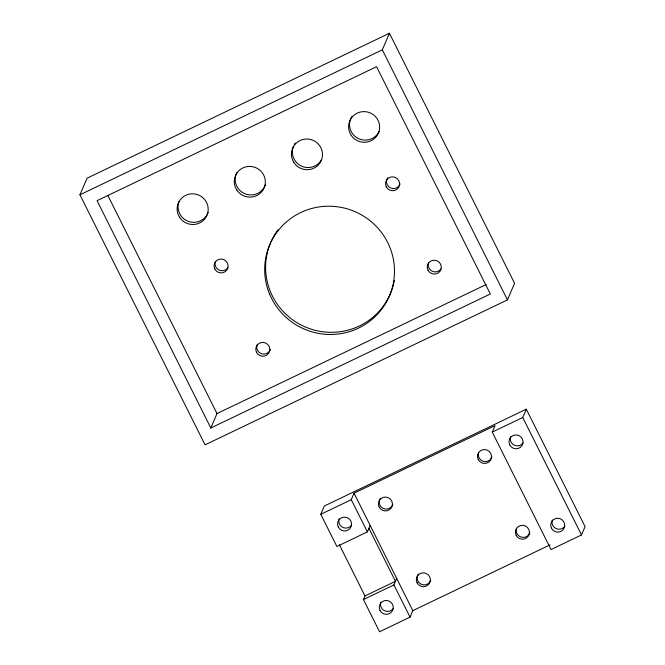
<?xml version="1.0" encoding="UTF-8"?>
<svg xmlns="http://www.w3.org/2000/svg" width="665" height="665" viewBox="0 0 665 665"><rect width="100%" height="100%" fill="white"/><g stroke="black" fill="none" stroke-linecap="round" stroke-linejoin="round"><path stroke-width="1" d="M79.933 194.803L87.049 178.203L389.432 33.25L514.569 283.29L507.462 299.882L205.078 444.835L79.933 194.803L382.317 49.842L389.432 33.25M210.822 427.994L490.338 293.997L376.573 66.691L97.057 200.689L210.822 427.994L217.006 413.564L486.24 284.495M320.779 514.311L324.337 506.007L526.289 409.199L585.067 526.647L581.509 534.943L551.027 549.556L492.25 432.109L495.034 425.617L354.046 493.197L351.261 499.698L320.779 514.311L336.897 546.505L367.379 531.9L370.164 525.4M550.071 544.851L412.824 610.645L410.039 617.137L379.557 631.75L363.439 599.547L364.985 595.94L395.467 581.326L368.925 528.293M363.439 599.547L393.921 584.934L396.706 578.442M492.25 432.109L522.732 417.495L526.289 409.199M382.317 49.842L507.462 299.882M522.732 417.495L581.509 534.943M354.046 493.197L412.824 610.645M351.261 499.698L367.379 531.9M393.921 584.934L410.039 617.137M339.358 544.735L364.985 595.94M107.88 195.535L217.006 413.564M491.934 456.988A7.041 6.924 23.2 0 1 483.039 461.244A7.041 6.924 23.2 0 1 478.617 452.408M529.855 532.756A7.041 6.924 23.2 0 1 520.961 537.021A7.041 6.924 23.2 0 1 516.539 528.176M430.787 580.246A7.041 6.924 23.2 0 1 421.045 584.153A7.041 6.924 23.2 0 1 418.277 574.053M392.865 504.477A7.041 6.924 23.2 0 1 383.123 508.384A7.041 6.924 23.2 0 1 380.355 498.285M523.114 442.873A7.041 6.924 23.2 0 1 510.604 436.681M564.826 526.223A7.041 6.924 23.2 0 1 552.316 520.022M351.644 525.067A7.041 6.924 23.2 0 1 339.133 518.875M393.356 608.417A7.041 6.924 23.2 0 1 380.846 602.224M441.053 268.876A7.041 6.924 23.2 0 1 428.543 262.675M400.147 183.914A7.041 6.924 23.2 0 1 390.405 187.821A7.041 6.924 23.2 0 1 387.637 177.713M270.397 349.457A7.041 6.924 23.2 0 1 261.503 353.714A7.041 6.924 23.2 0 1 257.081 344.877M227.879 267.721A7.041 6.924 23.2 0 1 215.369 261.528M379.1 131.52A15.578 15.312 23.2 0 1 357.512 138.12A15.578 15.312 23.2 0 1 351.985 116.325M208.162 212.476A15.578 15.312 23.2 0 1 188.212 221.329A15.578 15.312 23.2 0 1 179.01 201.503M321.577 159.633A15.578 15.312 23.2 0 1 301.453 166.084A15.578 15.312 23.2 0 1 293.365 146.574M294.213 144.754A15.578 15.312 23.2 0 1 295.285 143.066M265.468 184.654A15.578 15.312 23.2 0 1 244.845 193.723A15.578 15.312 23.2 0 1 236.782 172.684M394.353 280.505A65.079 63.965 23.2 0 1 312.018 329.433A65.079 63.965 23.2 0 1 270.647 242.659M271.037 241.761A65.079 63.965 23.2 0 1 277.987 229.849M478.218 459.515A7.041 6.924 23.2 0 0 490.354 460.404A7.041 6.924 23.2 0 0 484.935 449.582A7.041 6.924 23.2 0 0 478.218 459.515M516.14 535.283A7.041 6.924 23.2 0 0 528.276 536.173A7.041 6.924 23.2 0 0 522.856 525.35A7.041 6.924 23.2 0 0 516.14 535.283M379.141 507.004A7.041 6.924 23.2 0 0 391.286 507.894A7.041 6.924 23.2 0 0 385.866 497.071A7.041 6.924 23.2 0 0 379.141 507.004M417.063 582.773A7.041 6.924 23.2 0 0 429.208 583.671A7.041 6.924 23.2 0 0 423.788 572.839A7.041 6.924 23.2 0 0 417.063 582.773M379.981 610.412A7.041 6.924 23.2 0 0 392.117 611.301A7.041 6.924 23.2 0 0 386.706 600.478A7.041 6.924 23.2 0 0 379.981 610.412M509.731 444.868A7.041 6.924 23.2 0 0 521.875 445.758A7.041 6.924 23.2 0 0 516.456 434.935A7.041 6.924 23.2 0 0 509.731 444.868M551.451 528.21A7.041 6.924 23.2 0 0 563.587 529.107A7.041 6.924 23.2 0 0 558.168 518.276A7.041 6.924 23.2 0 0 551.451 528.21M338.269 527.062A7.041 6.924 23.2 0 0 350.405 527.952A7.041 6.924 23.2 0 0 344.985 517.129A7.041 6.924 23.2 0 0 338.269 527.062M427.986 270.148A7.041 6.924 23.2 0 0 440.13 271.037A7.041 6.924 23.2 0 0 434.711 260.215A7.041 6.924 23.2 0 0 427.986 270.148M386.274 186.799A7.041 6.924 23.2 0 0 398.418 187.696A7.041 6.924 23.2 0 0 392.998 176.865A7.041 6.924 23.2 0 0 386.274 186.799M256.524 352.342A7.041 6.924 23.2 0 0 268.66 353.231A7.041 6.924 23.2 0 0 263.24 342.409A7.041 6.924 23.2 0 0 256.524 352.342M214.812 268.993A7.041 6.924 23.2 0 0 226.948 269.89A7.041 6.924 23.2 0 0 221.528 259.059A7.041 6.924 23.2 0 0 214.812 268.993M351.353 135.544A15.578 15.312 23.2 0 0 378.169 133.682A15.578 15.312 23.2 0 0 362.841 111.645A15.578 15.312 23.2 0 0 351.353 135.544M179.517 217.189A15.578 15.312 23.2 0 0 206.408 216.466A15.578 15.312 23.2 0 0 192.044 193.806A15.578 15.312 23.2 0 0 179.517 217.189M293.755 162.268A15.578 15.312 23.2 0 0 320.646 161.794A15.578 15.312 23.2 0 0 306.499 139.01A15.578 15.312 23.2 0 0 293.755 162.268M236.923 190.173A15.578 15.312 23.2 0 0 263.764 188.669A15.578 15.312 23.2 0 0 248.743 166.433A15.578 15.312 23.2 0 0 236.923 190.173M269.516 293.905A65.079 63.965 23.2 0 0 380.912 310.231A65.079 63.965 23.2 0 0 338.319 206.906A65.079 63.965 23.2 0 0 269.516 293.905"/></g></svg>
